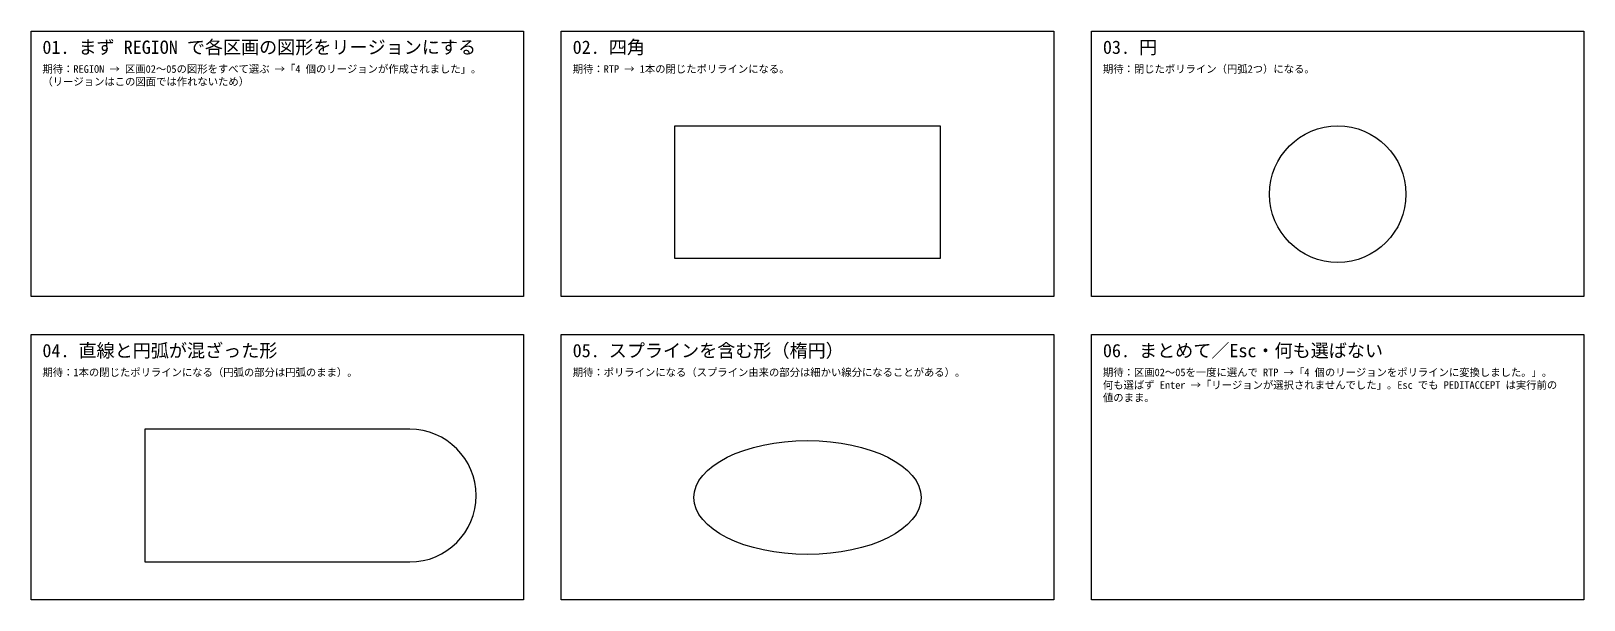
# Model space of a CAD drawing. Header units: millimetres. Extents: x 0 to 410, y -150 to 0.
import ezdxf

# ---------------------------------------------------------------- set-up
doc = ezdxf.new("R2010")
doc.units = ezdxf.units.MM
for name, color, linetype in [('TEST_区画', 9, 'Continuous'), ('TEST_見出し', 8, 'Continuous'), ('リージョン化する図形', 4, 'Continuous')]:
    doc.layers.add(name, color=color, linetype=linetype)
doc.styles.add('TEST_JP', font='msgothic.ttc')

msp = doc.modelspace()

# ---------------------------------------------------------------- linework, layer by layer
at = {"layer": 'TEST_区画'}
for points in [[(0, 0), (130, 0), (130, -70), (0, -70)], [(140, 0), (270, 0), (270, -70), (140, -70)], [(280, 0), (410, 0), (410, -70), (280, -70)], [(0, -80), (130, -80), (130, -150), (0, -150)], [(140, -80), (270, -80), (270, -150), (140, -150)], [(280, -80), (410, -80), (410, -150), (280, -150)]]:
    msp.add_lwpolyline(points, close=True, dxfattribs=at)
at = {"layer": 'リージョン化する図形'}
msp.add_lwpolyline([(170, -25), (240, -25), (240, -60), (170, -60)], close=True, dxfattribs=at)
msp.add_lwpolyline([(30, -140), (100, -140, 1), (100, -105), (30, -105)], format="xyb", close=True, dxfattribs=at)
msp.add_circle((345, -43), 18, dxfattribs=at)
msp.add_ellipse((205, -123), major_axis=(30, 0), ratio=0.5, dxfattribs=at)

# ---------------------------------------------------------------- texts
at = {"layer": 'TEST_見出し', "style": 'TEST_JP'}
for s, p in [('01. まず REGION で各区画の図形をリージョンにする', (3, -6)), ('02. 四角', (143, -6)), ('03. 円', (283, -6)), ('04. 直線と円弧が混ざった形', (3, -86)), ('05. スプラインを含む形（楕円）', (143, -86)), ('06. まとめて／Esc・何も選ばない', (283, -86))]:
    msp.add_text(s, height=3.5, dxfattribs=at).set_placement(p)
at = {"layer": 'TEST_見出し', "char_height": 2, "width": 120, "attachment_point": 1, "style": 'TEST_JP'}
for s, insert in [('期待：REGION → 区画02〜05の図形をすべて選ぶ →「4 個のリージョンが作成されました」。（リージョンはこの図面では作れないため）', (3, -9)), ('期待：RTP → 1本の閉じたポリラインになる。', (143, -9)), ('期待：閉じたポリライン（円弧2つ）になる。', (283, -9)), ('期待：1本の閉じたポリラインになる（円弧の部分は円弧のまま）。', (3, -89)), ('期待：ポリラインになる（スプライン由来の部分は細かい線分になることがある）。', (143, -89)), ('期待：区画02〜05を一度に選んで RTP →「4 個のリージョンをポリラインに変換しました。」。何も選ばず Enter →「リージョンが選択されませんでした」。Esc でも PEDITACCEPT は実行前の値のまま。', (283, -89))]:
    msp.add_mtext(s, dxfattribs=dict(at, insert=insert))

doc.saveas('drawing.dxf')
